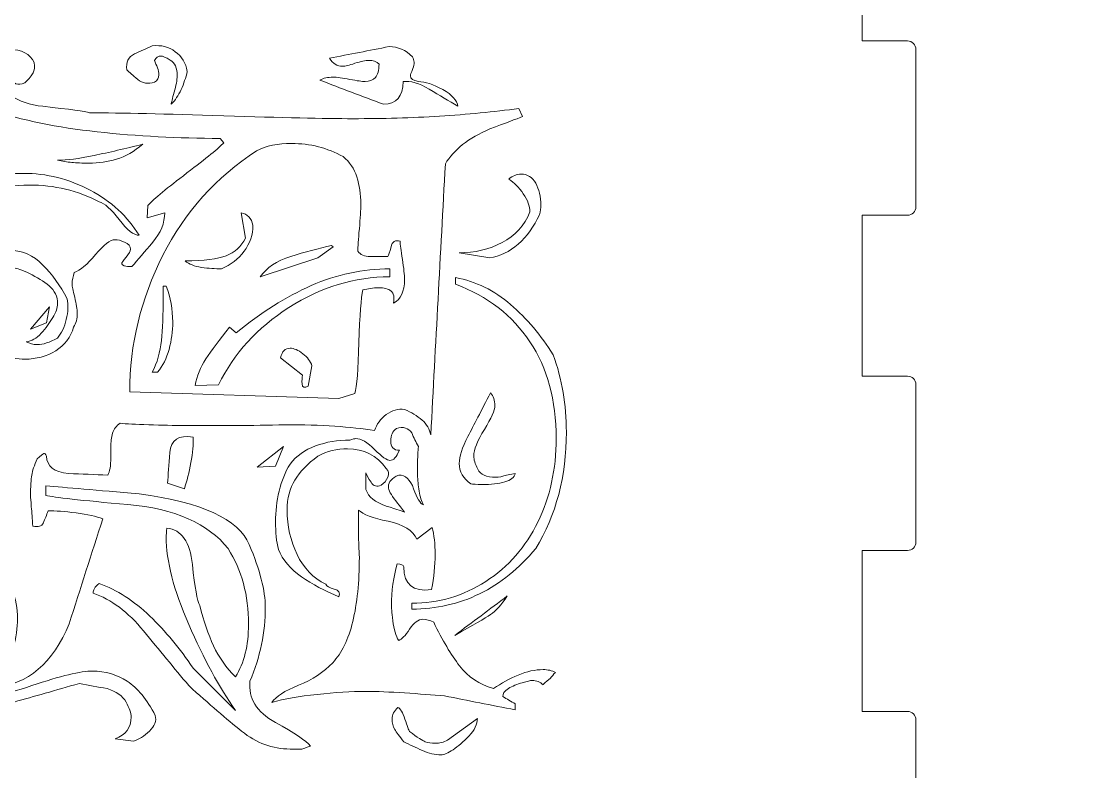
# Model space of a CAD drawing. Header units: inches. Extents: x 110 to 587, y -364 to 80.
# Drawn here: x 151.2 to 214.2, y -177.2 to -132.4 of the extents above; entities that cross this region are included whole.
import ezdxf

# ---------------------------------------------------------------- set-up
doc = ezdxf.new("R2010")
doc.units = ezdxf.units.IN
doc.header["$MEASUREMENT"] = 0
doc.layers.add('design5', color=7, linetype='Continuous')

# ---------------------------------------------------------------- blocks, each defined once
blk = doc.blocks.new('block 3')
at = {"layer": 'design5', "color": 1, "lineweight": 9}
blk.add_open_spline([(161.097, -353.807), (153.747, -361.156), (143.449, -355.524), (135.032, -363.117), (134.622, -363.487), (133.86, -363.806), (133.307, -363.806), (133.307, -363.806), (111.985, -363.806), (111.985, -363.806), (110.881, -363.806), (110, -362.911), (110, -361.807), (110, -324.535), (116.373, -313.791), (116.597, -296.604), (116.597, -294.947), (117.94, -293.604), (119.597, -293.604), (119.597, -293.604), (122.799, -293.604), (122.799, -293.604), (122.799, -293.604), (122.799, -284.004), (122.799, -284.004), (122.799, -284.004), (120.099, -284.004), (120.099, -284.004), (119.823, -284.004), (119.599, -283.78), (119.599, -283.504), (119.599, -283.504), (119.599, -274.104), (119.599, -274.104), (119.599, -273.828), (119.823, -273.604), (120.099, -273.604), (120.099, -273.604), (122.799, -273.604), (122.799, -273.604), (122.799, -273.604), (122.799, -264.004), (122.799, -264.004), (122.799, -264.004), (120.099, -264.004), (120.099, -264.004), (119.823, -264.004), (119.599, -263.78), (119.599, -263.504), (119.599, -263.504), (119.599, -254.104), (119.599, -254.104), (119.599, -253.828), (119.823, -253.604), (120.099, -253.604), (120.099, -253.604), (122.799, -253.603), (122.799, -253.603), (122.799, -253.603), (122.799, -244.004), (122.799, -244.004), (122.799, -244.004), (120.099, -244.004), (120.099, -244.004), (119.823, -244.004), (119.599, -243.78), (119.599, -243.504), (119.599, -243.504), (119.599, -234.103), (119.599, -234.103), (119.599, -233.828), (119.823, -233.604), (120.099, -233.604), (120.099, -233.604), (122.799, -233.603), (122.799, -233.603), (122.799, -233.603), (122.799, -224.004), (122.799, -224.004), (122.799, -224.004), (120.099, -224.004), (120.099, -224.004), (119.823, -224.004), (119.599, -223.78), (119.599, -223.503), (119.599, -223.503), (119.599, -214.103), (119.599, -214.103), (119.599, -213.828), (119.823, -213.604), (120.099, -213.604), (120.099, -213.604), (122.799, -213.603), (122.799, -213.603), (122.799, -213.603), (122.799, -204.004), (122.799, -204.004), (122.799, -204.004), (120.099, -204.004), (120.099, -204.004), (119.823, -204.004), (119.599, -203.78), (119.599, -203.503), (119.599, -203.503), (119.599, -194.103), (119.599, -194.103), (119.599, -193.827), (119.823, -193.603), (120.099, -193.603), (120.099, -193.603), (122.799, -193.603), (122.799, -193.603), (122.799, -193.603), (122.799, -184.003), (122.799, -184.003), (122.799, -184.003), (120.099, -184.003), (120.099, -184.003), (119.823, -184.003), (119.599, -183.779), (119.599, -183.503), (119.599, -183.503), (119.599, -174.103), (119.599, -174.103), (119.599, -173.827), (119.823, -173.603), (120.099, -173.603), (120.099, -173.603), (122.799, -173.603), (122.799, -173.603), (122.799, -173.603), (122.799, -164.003), (122.799, -164.003), (122.799, -164.003), (120.099, -164.003), (120.099, -164.003), (119.823, -164.003), (119.599, -163.779), (119.599, -163.503), (119.599, -163.503), (119.599, -154.103), (119.599, -154.103), (119.599, -153.827), (119.823, -153.603), (120.099, -153.603), (120.099, -153.603), (122.799, -153.602), (122.799, -153.602), (122.799, -153.602), (122.799, -144.002), (122.799, -144.002), (122.799, -144.002), (120.099, -144.003), (120.099, -144.003), (119.823, -144.003), (119.599, -143.779), (119.599, -143.503), (119.599, -143.503), (119.599, -134.103), (119.599, -134.103), (119.599, -133.826), (119.823, -133.602), (120.099, -133.602), (120.099, -133.602), (122.799, -133.602), (122.799, -133.602), (122.799, -133.602), (122.799, -124.002), (122.799, -124.002), (122.799, -124.002), (120.099, -124.003), (120.099, -124.003), (119.823, -124.003), (119.599, -123.779), (119.599, -123.503), (119.599, -123.503), (119.599, -114.102), (119.599, -114.102), (119.599, -113.827), (119.823, -113.603), (120.099, -113.603), (120.099, -113.603), (122.799, -113.603), (122.799, -113.603), (122.799, -113.603), (122.799, -104.002), (122.799, -104.002), (122.799, -104.002), (120.099, -104.003), (120.099, -104.003), (119.823, -104.003), (119.599, -103.779), (119.599, -103.502), (119.599, -103.502), (119.599, -94.102), (119.599, -94.102), (119.599, -93.827), (119.823, -93.603), (120.099, -93.603), (120.099, -93.603), (122.799, -93.603), (122.799, -93.603), (122.799, -93.603), (122.799, -84.002), (122.799, -84.002), (122.799, -84.002), (120.099, -84.003), (120.099, -84.003), (119.823, -84.003), (119.599, -83.779), (119.599, -83.502), (119.599, -83.502), (119.599, -74.102), (119.599, -74.102), (119.599, -73.826), (119.823, -73.602), (120.099, -73.602), (120.099, -73.602), (122.799, -73.602), (122.799, -73.602), (122.799, -73.602), (122.799, -64.002), (122.799, -64.002), (122.799, -64.002), (120.099, -64.002), (120.099, -64.002), (119.823, -64.002), (119.599, -63.778), (119.599, -63.502), (119.599, -63.502), (119.599, -54.102), (119.599, -54.102), (119.599, -53.826), (119.823, -53.602), (120.099, -53.602), (120.099, -53.602), (122.799, -53.602), (122.799, -53.602), (122.799, -53.602), (122.798, 14.406), (122.798, 14.406), (122.798, 27.994), (112.027, 32.143), (112.027, 50.562), (112.027, 52.845), (113.877, 54.696), (116.16, 54.696), (117.663, 54.696), (118.976, 53.895), (119.696, 52.696), (119.696, 52.696), (122.696, 52.696), (122.696, 52.696), (134.972, 54.05), (135.747, 61.6), (141.292, 68.866), (145.774, 75.579), (153.42, 80.001), (162.098, 80.001), (170.775, 80.001), (178.421, 75.579), (182.904, 68.866), (188.448, 61.6), (189.224, 54.05), (201.499, 52.696), (201.499, 52.696), (204.499, 52.696), (204.499, 52.696), (205.219, 53.895), (206.533, 54.696), (208.035, 54.696), (210.318, 54.696), (212.168, 52.845), (212.168, 50.562), (212.168, 32.143), (201.397, 27.994), (201.397, 14.406), (201.397, 14.406), (201.396, -53.602), (201.396, -53.602), (201.395, -53.602), (204.095, -53.602), (204.095, -53.602), (204.371, -53.602), (204.595, -53.826), (204.595, -54.102), (204.595, -54.102), (204.595, -63.502), (204.595, -63.502), (204.595, -63.778), (204.371, -64.002), (204.095, -64.002), (204.095, -64.002), (201.395, -64.002), (201.395, -64.002), (201.395, -64.002), (201.395, -73.602), (201.395, -73.602), (201.395, -73.602), (204.095, -73.602), (204.095, -73.602), (204.371, -73.602), (204.595, -73.826), (204.595, -74.102), (204.595, -74.102), (204.595, -83.502), (204.595, -83.502), (204.595, -83.779), (204.371, -84.003), (204.095, -84.003), (204.095, -84.003), (201.395, -84.002), (201.395, -84.002), (201.395, -84.002), (201.395, -93.602), (201.395, -93.602), (201.395, -93.602), (204.095, -93.603), (204.095, -93.603), (204.371, -93.603), (204.595, -93.827), (204.595, -94.102), (204.595, -94.102), (204.595, -103.502), (204.595, -103.502), (204.595, -103.779), (204.371, -104.003), (204.095, -104.003), (204.095, -104.003), (201.395, -104.003), (201.395, -104.003), (201.395, -104.003), (201.395, -113.603), (201.395, -113.603), (201.395, -113.603), (204.095, -113.603), (204.095, -113.603), (204.371, -113.603), (204.595, -113.827), (204.595, -114.102), (204.595, -114.102), (204.595, -123.503), (204.595, -123.503), (204.595, -123.779), (204.371, -124.003), (204.095, -124.003), (204.095, -124.003), (201.395, -124.002), (201.395, -124.002), (201.395, -124.002), (201.395, -133.602), (201.395, -133.602), (201.395, -133.602), (204.095, -133.602), (204.095, -133.602), (204.371, -133.602), (204.595, -133.826), (204.595, -134.103), (204.595, -134.103), (204.595, -143.503), (204.595, -143.503), (204.595, -143.779), (204.371, -144.003), (204.095, -144.003), (204.095, -144.003), (201.395, -144.002), (201.395, -144.002), (201.395, -144.002), (201.395, -153.602), (201.395, -153.602), (201.395, -153.602), (204.095, -153.603), (204.095, -153.603), (204.371, -153.603), (204.595, -153.827), (204.595, -154.103), (204.595, -154.103), (204.595, -163.503), (204.595, -163.503), (204.595, -163.779), (204.371, -164.003), (204.095, -164.003), (204.095, -164.003), (201.395, -164.003), (201.395, -164.003), (201.395, -164.003), (201.395, -173.603), (201.395, -173.603), (201.395, -173.603), (204.095, -173.603), (204.095, -173.603), (204.371, -173.603), (204.595, -173.827), (204.595, -174.103), (204.595, -174.103), (204.595, -183.503), (204.595, -183.503), (204.595, -183.779), (204.371, -184.003), (204.095, -184.003), (204.095, -184.003), (201.395, -184.003), (201.395, -184.003), (201.395, -184.003), (201.395, -193.603), (201.395, -193.603), (201.395, -193.603), (204.095, -193.603), (204.095, -193.603), (204.371, -193.603), (204.595, -193.827), (204.595, -194.103), (204.595, -194.103), (204.595, -203.503), (204.595, -203.503), (204.595, -203.78), (204.371, -204.004), (204.095, -204.004), (204.095, -204.004), (201.395, -204.003), (201.395, -204.003), (201.395, -204.003), (201.395, -213.603), (201.395, -213.603), (201.395, -213.603), (204.095, -213.604), (204.095, -213.604), (204.371, -213.604), (204.595, -213.828), (204.595, -214.103), (204.595, -214.103), (204.595, -223.503), (204.595, -223.503), (204.595, -223.78), (204.371, -224.004), (204.095, -224.004), (204.095, -224.004), (201.395, -224.004), (201.395, -224.004), (201.395, -224.004), (201.395, -233.603), (201.395, -233.603), (201.395, -233.603), (204.095, -233.604), (204.095, -233.604), (204.371, -233.604), (204.595, -233.828), (204.595, -234.103), (204.595, -234.103), (204.595, -243.504), (204.595, -243.504), (204.595, -243.78), (204.371, -244.004), (204.095, -244.004), (204.095, -244.004), (201.395, -244.004), (201.395, -244.004), (201.395, -244.004), (201.395, -253.604), (201.395, -253.604), (201.395, -253.604), (204.095, -253.604), (204.095, -253.604), (204.371, -253.604), (204.595, -253.828), (204.595, -254.104), (204.595, -254.104), (204.595, -263.504), (204.595, -263.504), (204.595, -263.78), (204.371, -264.004), (204.095, -264.004), (204.095, -264.004), (201.395, -264.003), (201.395, -264.003), (201.395, -264.003), (201.395, -273.604), (201.395, -273.604), (201.395, -273.604), (204.095, -273.604), (204.095, -273.604), (204.371, -273.604), (204.595, -273.828), (204.595, -274.104), (204.595, -274.104), (204.595, -283.504), (204.595, -283.504), (204.595, -283.78), (204.371, -284.004), (204.095, -284.004), (204.095, -284.004), (201.395, -284.004), (201.395, -284.004), (201.395, -284.004), (201.395, -293.604), (201.395, -293.604), (201.395, -293.604), (204.597, -293.604), (204.597, -293.604), (206.254, -293.604), (207.597, -294.947), (207.597, -296.604), (207.821, -313.791), (214.195, -324.535), (214.195, -361.807), (214.195, -362.911), (213.313, -363.806), (212.209, -363.806), (212.209, -363.806), (190.887, -363.806), (190.887, -363.806), (190.335, -363.806), (189.572, -363.487), (189.162, -363.117), (180.745, -355.524), (170.447, -361.156), (163.097, -353.807), (163.097, -353.807), (161.097, -353.807), (161.097, -353.807)], degree=3, knots=[0, 0, 0, 0, 1, 1, 1, 2, 2, 2, 3, 3, 3, 4, 4, 4, 5, 5, 5, 6, 6, 6, 7, 7, 7, 8, 8, 8, 9, 9, 9, 10, 10, 10, 11, 11, 11, 12, 12, 12, 13, 13, 13, 14, 14, 14, 15, 15, 15, 16, 16, 16, 17, 17, 17, 18, 18, 18, 19, 19, 19, 20, 20, 20, 21, 21, 21, 22, 22, 22, 23, 23, 23, 24, 24, 24, 25, 25, 25, 26, 26, 26, 27, 27, 27, 28, 28, 28, 29, 29, 29, 30, 30, 30, 31, 31, 31, 32, 32, 32, 33, 33, 33, 34, 34, 34, 35, 35, 35, 36, 36, 36, 37, 37, 37, 38, 38, 38, 39, 39, 39, 40, 40, 40, 41, 41, 41, 42, 42, 42, 43, 43, 43, 44, 44, 44, 45, 45, 45, 46, 46, 46, 47, 47, 47, 48, 48, 48, 49, 49, 49, 50, 50, 50, 51, 51, 51, 52, 52, 52, 53, 53, 53, 54, 54, 54, 55, 55, 55, 56, 56, 56, 57, 57, 57, 58, 58, 58, 59, 59, 59, 60, 60, 60, 61, 61, 61, 62, 62, 62, 63, 63, 63, 64, 64, 64, 65, 65, 65, 66, 66, 66, 67, 67, 67, 68, 68, 68, 69, 69, 69, 70, 70, 70, 71, 71, 71, 72, 72, 72, 73, 73, 73, 74, 74, 74, 75, 75, 75, 76, 76, 76, 77, 77, 77, 78, 78, 78, 79, 79, 79, 80, 80, 80, 81, 81, 81, 82, 82, 82, 83, 83, 83, 84, 84, 84, 85, 85, 85, 86, 86, 86, 87, 87, 87, 88, 88, 88, 89, 89, 89, 90, 90, 90, 91, 91, 91, 92, 92, 92, 93, 93, 93, 94, 94, 94, 95, 95, 95, 96, 96, 96, 97, 97, 97, 98, 98, 98, 99, 99, 99, 100, 100, 100, 101, 101, 101, 102, 102, 102, 103, 103, 103, 104, 104, 104, 105, 105, 105, 106, 106, 106, 107, 107, 107, 108, 108, 108, 109, 109, 109, 110, 110, 110, 111, 111, 111, 112, 112, 112, 113, 113, 113, 114, 114, 114, 115, 115, 115, 116, 116, 116, 117, 117, 117, 118, 118, 118, 119, 119, 119, 120, 120, 120, 121, 121, 121, 122, 122, 122, 123, 123, 123, 124, 124, 124, 125, 125, 125, 126, 126, 126, 127, 127, 127, 128, 128, 128, 129, 129, 129, 130, 130, 130, 131, 131, 131, 132, 132, 132, 133, 133, 133, 134, 134, 134, 135, 135, 135, 136, 136, 136, 137, 137, 137, 138, 138, 138, 139, 139, 139, 140, 140, 140, 141, 141, 141, 142, 142, 142, 143, 143, 143, 144, 144, 144, 145, 145, 145, 146, 146, 146, 147, 147, 147, 148, 148, 148, 149, 149, 149, 150, 150, 150, 151, 151, 151, 152, 152, 152, 153, 153, 153, 154, 154, 154, 155, 155, 155, 156, 156, 156, 157, 157, 157, 158, 158, 158, 159, 159, 159, 160, 160, 160, 161, 161, 161, 162, 162, 162, 163, 163, 163, 164, 164, 164, 165, 165, 165, 166, 166, 166, 167, 167, 167, 168, 168, 168, 169, 169, 169, 170, 170, 170, 171, 171, 171, 172, 172, 172, 173, 173, 173, 173], dxfattribs=at)
blk = doc.blocks.new('block 6')
at = {"layer": 'design5', "color": 7, "lineweight": 9}
for points in [[(151.785, -150.805), (152.916, -149.457), (152.742, -150.414), (151.785, -150.805)], [(166.394, -158.979), (165.307, -159.023), (166.872, -157.805), (166.394, -158.979)]]:
    blk.add_lwpolyline(points, dxfattribs=at)
for points, knots in [([(179.177, -138.849), (177.901, -139.4), (177.017, -140.095), (176.525, -140.936), (176.234, -146.327), (175.944, -151.719), (175.655, -157.11), (175.596, -156.762), (175.422, -156.465), (175.133, -156.218), (174.843, -155.973), (174.495, -155.762), (174.09, -155.588), (173.713, -155.53), (173.351, -155.632), (173.003, -155.892), (172.655, -156.154), (172.422, -156.473), (172.307, -156.849), (170.916, -156.617), (169.133, -156.501), (166.959, -156.501), (165.974, -156.53), (164.981, -156.545), (163.981, -156.545), (162.981, -156.545), (161.988, -156.545), (161.003, -156.545), (160.336, -156.545), (159.612, -156.53), (158.829, -156.501), (158.046, -156.473), (157.481, -156.444), (157.133, -156.414), (156.901, -156.559), (156.749, -156.755), (156.677, -157.001), (156.604, -157.248), (156.568, -157.53), (156.568, -157.849), (156.568, -157.849), (156.568, -158.458), (156.568, -158.458), (156.568, -158.951), (156.51, -159.299), (156.394, -159.501), (155.611, -159.473), (154.829, -159.444), (154.046, -159.414), (153.177, -159.327), (152.742, -158.979), (152.742, -158.371), (152.683, -158.255), (152.626, -158.204), (152.568, -158.219), (152.509, -158.234), (152.379, -158.342), (152.177, -158.544), (152.003, -158.921), (151.894, -159.24), (151.85, -159.501), (151.807, -159.762), (151.785, -160.182), (151.785, -160.762), (151.785, -160.849), (151.799, -161.059), (151.829, -161.392), (151.857, -161.726), (151.887, -162.11), (151.916, -162.545), (152.234, -162.632), (152.444, -162.566), (152.546, -162.349), (152.647, -162.131), (152.742, -161.892), (152.829, -161.631), (153.264, -161.631), (153.821, -161.675), (154.503, -161.762), (155.184, -161.849), (155.713, -161.965), (156.09, -162.11), (155.423, -164.196), (154.756, -166.283), (154.09, -168.371), (153.133, -170.719), (151.626, -171.994), (149.568, -172.197), (150.176, -171.269), (150.568, -170.487), (150.742, -169.849), (150.916, -169.212), (151.003, -168.617), (151.003, -168.066), (151.003, -167.458), (150.901, -166.893), (150.698, -166.37), (150.118, -165.356), (149.546, -164.298), (148.981, -163.197), (148.416, -162.096), (148.133, -161.038), (148.133, -160.023), (148.133, -159.791), (148.162, -159.444), (148.22, -158.979), (148.568, -157.501), (148.908, -156.284), (149.242, -155.327), (149.575, -154.371), (150.046, -153.429), (150.655, -152.501), (151.003, -152.56), (151.264, -152.588), (151.437, -152.588), (152.133, -152.588), (152.749, -152.422), (153.285, -152.088), (153.821, -151.755), (154.177, -151.284), (154.351, -150.675), (154.495, -150.444), (154.568, -150.168), (154.568, -149.849), (154.568, -149.617), (154.517, -149.298), (154.416, -148.892), (154.314, -148.487), (154.264, -148.226), (154.264, -148.11), (154.264, -147.878), (154.307, -147.646), (154.394, -147.414), (154.742, -147.299), (155.162, -146.943), (155.655, -146.349), (156.148, -145.755), (156.539, -145.458), (156.829, -145.458), (156.974, -145.458), (157.162, -145.509), (157.394, -145.61), (157.626, -145.712), (157.742, -145.849), (157.742, -146.023), (157.742, -146.139), (157.655, -146.298), (157.481, -146.501), (157.307, -146.704), (157.22, -146.834), (157.22, -146.892), (157.22, -147.009), (157.423, -147.066), (157.829, -147.066), (158.177, -146.661), (158.59, -146.175), (159.068, -145.61), (159.546, -145.044), (159.785, -144.457), (159.785, -143.849), (159.785, -143.849), (158.742, -144.153), (158.742, -144.153), (158.742, -144.153), (158.785, -143.414), (158.785, -143.414), (159.162, -143.008), (159.937, -142.364), (161.112, -141.479), (162.285, -140.596), (163.017, -139.994), (163.307, -139.675), (163.307, -139.675), (163.09, -139.414), (163.09, -139.414), (160.597, -139.414), (158.155, -139.283), (155.764, -139.023), (153.372, -138.762), (151.264, -138.327), (149.437, -137.718), (149.147, -137.429), (148.952, -137.132), (148.85, -136.827), (148.748, -136.523), (148.699, -136.168), (148.699, -135.762), (148.699, -135.414), (148.713, -135.168), (148.742, -135.023), (149.061, -134.414), (149.655, -134.11), (150.524, -134.11), (151.249, -134.11), (151.742, -134.371), (152.003, -134.892), (152.032, -135.153), (152.01, -135.356), (151.938, -135.501), (151.865, -135.646), (151.699, -135.849), (151.437, -136.109), (151.003, -136.283), (150.734, -136.168), (150.633, -135.762), (150.531, -135.356), (150.422, -135.153), (150.307, -135.153), (150.191, -135.153), (150.017, -135.269), (149.785, -135.501), (150.017, -136.661), (150.93, -137.327), (152.524, -137.501), (154.119, -137.675), (155.046, -137.805), (155.307, -137.892), (157.162, -137.892), (159.829, -137.951), (163.307, -138.066), (166.785, -138.182), (169.35, -138.24), (171.003, -138.24), (172.8, -138.24), (174.524, -138.19), (176.177, -138.088), (177.829, -137.987), (179.408, -137.834), (180.916, -137.631), (180.916, -137.631), (181.133, -138.11), (181.133, -138.11), (180.756, -138.255), (180.104, -138.501), (179.177, -138.849)], [0, 0, 0, 0, 1, 1, 1, 2, 2, 2, 3, 3, 3, 4, 4, 4, 5, 5, 5, 6, 6, 6, 7, 7, 7, 8, 8, 8, 9, 9, 9, 10, 10, 10, 11, 11, 11, 12, 12, 12, 13, 13, 13, 14, 14, 14, 15, 15, 15, 16, 16, 16, 17, 17, 17, 18, 18, 18, 19, 19, 19, 20, 20, 20, 21, 21, 21, 22, 22, 22, 23, 23, 23, 24, 24, 24, 25, 25, 25, 26, 26, 26, 27, 27, 27, 28, 28, 28, 29, 29, 29, 30, 30, 30, 31, 31, 31, 32, 32, 32, 33, 33, 33, 34, 34, 34, 35, 35, 35, 36, 36, 36, 37, 37, 37, 38, 38, 38, 39, 39, 39, 40, 40, 40, 41, 41, 41, 42, 42, 42, 43, 43, 43, 44, 44, 44, 45, 45, 45, 46, 46, 46, 47, 47, 47, 48, 48, 48, 49, 49, 49, 50, 50, 50, 51, 51, 51, 52, 52, 52, 53, 53, 53, 54, 54, 54, 55, 55, 55, 56, 56, 56, 57, 57, 57, 58, 58, 58, 59, 59, 59, 60, 60, 60, 61, 61, 61, 62, 62, 62, 63, 63, 63, 64, 64, 64, 65, 65, 65, 66, 66, 66, 67, 67, 67, 68, 68, 68, 69, 69, 69, 70, 70, 70, 71, 71, 71, 72, 72, 72, 73, 73, 73, 74, 74, 74, 75, 75, 75, 76, 76, 76, 77, 77, 77, 78, 78, 78, 78]), ([(160.764, -136.501), (160.604, -136.849), (160.408, -137.139), (160.177, -137.371), (160.177, -137.284), (160.234, -137.044), (160.351, -136.653), (160.466, -136.262), (160.525, -135.936), (160.525, -135.675), (160.525, -135.212), (160.387, -134.9), (160.111, -134.74), (159.835, -134.581), (159.655, -134.501), (159.568, -134.501), (159.394, -134.501), (159.264, -134.588), (159.177, -134.762), (159.235, -134.907), (159.293, -135.052), (159.35, -135.197), (159.408, -135.342), (159.438, -135.487), (159.438, -135.632), (159.438, -135.805), (159.35, -135.951), (159.177, -136.066), (158.8, -136.182), (158.466, -136.125), (158.177, -135.892), (157.887, -135.661), (157.669, -135.472), (157.525, -135.327), (157.466, -134.864), (157.618, -134.544), (157.981, -134.371), (158.343, -134.197), (158.698, -134.038), (159.046, -133.893), (159.568, -133.835), (160.025, -133.951), (160.416, -134.24), (160.807, -134.53), (161.046, -134.922), (161.133, -135.414), (161.046, -135.791), (160.922, -136.153), (160.764, -136.501)], [0, 0, 0, 0, 1, 1, 1, 2, 2, 2, 3, 3, 3, 4, 4, 4, 5, 5, 5, 6, 6, 6, 7, 7, 7, 8, 8, 8, 9, 9, 9, 10, 10, 10, 11, 11, 11, 12, 12, 12, 13, 13, 13, 14, 14, 14, 15, 15, 15, 16, 16, 16, 16]), ([(175.568, -136.479), (174.959, -136.117), (174.438, -135.965), (174.003, -136.023), (174.003, -136.921), (173.611, -137.371), (172.829, -137.371), (171.553, -136.907), (170.292, -136.429), (169.046, -135.936), (169.249, -135.82), (169.51, -135.762), (169.829, -135.762), (170.061, -135.762), (170.394, -135.805), (170.829, -135.892), (171.264, -135.979), (171.568, -136.023), (171.742, -136.023), (172.003, -136.023), (172.205, -135.943), (172.35, -135.784), (172.495, -135.624), (172.568, -135.356), (172.568, -134.979), (172.422, -134.834), (172.22, -134.762), (171.959, -134.762), (171.756, -134.762), (171.481, -134.82), (171.133, -134.936), (170.785, -135.052), (170.539, -135.11), (170.394, -135.11), (170.075, -135.11), (169.814, -134.951), (169.611, -134.631), (170.8, -134.4), (171.988, -134.168), (173.177, -133.936), (173.699, -133.936), (174.162, -134.139), (174.568, -134.544), (174.684, -134.748), (174.691, -134.979), (174.59, -135.24), (174.488, -135.501), (174.438, -135.646), (174.438, -135.675), (174.438, -135.849), (174.596, -135.965), (174.916, -136.023), (175.321, -136.023), (175.807, -136.182), (176.372, -136.501), (176.938, -136.82), (177.234, -137.153), (177.264, -137.501), (176.742, -137.183), (176.177, -136.842), (175.568, -136.479)], [0, 0, 0, 0, 1, 1, 1, 2, 2, 2, 3, 3, 3, 4, 4, 4, 5, 5, 5, 6, 6, 6, 7, 7, 7, 8, 8, 8, 9, 9, 9, 10, 10, 10, 11, 11, 11, 12, 12, 12, 13, 13, 13, 14, 14, 14, 15, 15, 15, 16, 16, 16, 17, 17, 17, 18, 18, 18, 19, 19, 19, 20, 20, 20, 20]), ([(156.916, -140.653), (156.394, -140.813), (155.843, -140.892), (155.263, -140.892), (154.857, -140.892), (154.517, -140.878), (154.242, -140.849), (153.966, -140.82), (153.684, -140.777), (153.394, -140.718), (153.944, -140.718), (154.669, -140.625), (155.568, -140.436), (156.466, -140.247), (157.437, -140.023), (158.481, -139.762), (157.959, -140.197), (157.437, -140.494), (156.916, -140.653)], [0, 0, 0, 0, 1, 1, 1, 2, 2, 2, 3, 3, 3, 4, 4, 4, 5, 5, 5, 6, 6, 6, 6]), ([(173.285, -145.892), (173.213, -146.211), (173.147, -146.4), (173.09, -146.457), (172.742, -146.457), (172.394, -146.457), (172.046, -146.457), (171.698, -146.457), (171.452, -146.356), (171.307, -146.153), (171.307, -145.892), (171.336, -145.443), (171.394, -144.805), (171.452, -144.168), (171.481, -143.675), (171.481, -143.327), (171.481, -142.748), (171.401, -142.212), (171.242, -141.718), (171.082, -141.226), (170.814, -140.82), (170.437, -140.501), (169.481, -139.979), (168.452, -139.718), (167.351, -139.718), (166.539, -139.718), (165.843, -139.864), (165.264, -140.153), (162.857, -141.718), (160.995, -143.799), (159.677, -146.392), (158.357, -148.987), (157.698, -151.705), (157.698, -154.545), (157.698, -154.545), (170.177, -154.936), (170.177, -154.936), (170.177, -154.936), (171.133, -154.631), (171.133, -154.631), (171.249, -154.226), (171.329, -153.212), (171.372, -151.588), (171.416, -149.965), (171.495, -148.921), (171.612, -148.457), (171.756, -148.429), (171.908, -148.4), (172.068, -148.371), (172.227, -148.342), (172.379, -148.327), (172.524, -148.327), (172.872, -148.327), (173.126, -148.392), (173.285, -148.523), (173.444, -148.653), (173.495, -148.892), (173.437, -149.24), (173.872, -149.008), (174.09, -148.545), (174.09, -147.849), (174.09, -147.559), (174.046, -147.153), (173.959, -146.631), (173.872, -146.11), (173.829, -145.748), (173.829, -145.545), (173.539, -145.458), (173.357, -145.573), (173.285, -145.892)], [0, 0, 0, 0, 1, 1, 1, 2, 2, 2, 3, 3, 3, 4, 4, 4, 5, 5, 5, 6, 6, 6, 7, 7, 7, 8, 8, 8, 9, 9, 9, 10, 10, 10, 11, 11, 11, 12, 12, 12, 13, 13, 13, 14, 14, 14, 15, 15, 15, 16, 16, 16, 17, 17, 17, 18, 18, 18, 19, 19, 19, 20, 20, 20, 21, 21, 21, 22, 22, 22, 23, 23, 23, 23]), ([(157.068, -144.262), (156.59, -143.639), (156.191, -143.284), (155.872, -143.197), (154.597, -142.53), (153.205, -142.197), (151.699, -142.197), (150.857, -142.197), (150.025, -142.313), (149.198, -142.545), (148.372, -142.777), (147.503, -143.226), (146.59, -143.892), (145.676, -144.559), (144.959, -145.538), (144.438, -146.827), (143.916, -148.117), (143.655, -149.588), (143.655, -151.24), (143.655, -152.544), (143.995, -153.798), (144.677, -155.001), (145.358, -156.204), (146.249, -157.11), (147.35, -157.719), (147.35, -157.719), (147.35, -158.631), (147.35, -158.631), (145.873, -157.936), (144.764, -156.856), (144.025, -155.393), (143.285, -153.929), (142.916, -152.342), (142.916, -150.632), (142.916, -148.921), (143.343, -147.335), (144.199, -145.87), (145.053, -144.407), (146.147, -143.313), (147.481, -142.588), (148.814, -141.864), (150.104, -141.501), (151.351, -141.501), (152.742, -141.501), (154.068, -141.835), (155.329, -142.501), (156.59, -143.168), (157.568, -144.066), (158.264, -145.197), (157.944, -145.197), (157.546, -144.885), (157.068, -144.262)], [0, 0, 0, 0, 1, 1, 1, 2, 2, 2, 3, 3, 3, 4, 4, 4, 5, 5, 5, 6, 6, 6, 7, 7, 7, 8, 8, 8, 9, 9, 9, 10, 10, 10, 11, 11, 11, 12, 12, 12, 13, 13, 13, 14, 14, 14, 15, 15, 15, 16, 16, 16, 17, 17, 17, 17]), ([(180.872, -145.718), (180.351, -146.183), (179.785, -146.457), (179.177, -146.544), (179.177, -146.544), (177.351, -146.24), (177.351, -146.24), (178.278, -146.24), (179.133, -146.038), (179.916, -145.631), (180.698, -145.226), (181.248, -144.617), (181.568, -143.805), (181.568, -143.457), (181.438, -143.095), (181.176, -142.718), (180.916, -142.342), (180.626, -142.052), (180.307, -141.849), (180.539, -141.646), (180.785, -141.544), (181.046, -141.544), (181.422, -141.544), (181.713, -141.726), (181.916, -142.088), (182.118, -142.451), (182.22, -142.892), (182.22, -143.414), (182.22, -143.559), (182.191, -143.748), (182.133, -143.979), (181.814, -144.675), (181.394, -145.255), (180.872, -145.718)], [0, 0, 0, 0, 1, 1, 1, 2, 2, 2, 3, 3, 3, 4, 4, 4, 5, 5, 5, 6, 6, 6, 7, 7, 7, 8, 8, 8, 9, 9, 9, 10, 10, 10, 11, 11, 11, 11]), ([(164.525, -146.153), (164.177, -146.617), (163.727, -146.965), (163.177, -147.197), (162.8, -147.197), (162.401, -147.168), (161.981, -147.11), (161.56, -147.052), (161.235, -146.922), (161.003, -146.719), (162.133, -146.719), (162.952, -146.617), (163.459, -146.414), (163.966, -146.211), (164.351, -145.864), (164.611, -145.371), (164.611, -145.371), (164.351, -143.849), (164.351, -143.849), (164.727, -143.936), (164.959, -144.182), (165.046, -144.588), (165.046, -145.168), (164.872, -145.69), (164.525, -146.153)], [0, 0, 0, 0, 1, 1, 1, 2, 2, 2, 3, 3, 3, 4, 4, 4, 5, 5, 5, 6, 6, 6, 7, 7, 7, 8, 8, 8, 8]), ([(168.916, -146.544), (168.916, -146.544), (165.481, -147.675), (165.481, -147.675), (165.858, -147.124), (166.466, -146.719), (167.307, -146.457), (168.147, -146.197), (168.959, -145.979), (169.742, -145.805), (169.742, -145.805), (169.829, -145.892), (169.829, -145.892), (169.829, -145.892), (168.916, -146.544), (168.916, -146.544)], [0, 0, 0, 0, 1, 1, 1, 2, 2, 2, 3, 3, 3, 4, 4, 4, 5, 5, 5, 5]), ([(153.916, -150.218), (153.8, -150.668), (153.626, -151.038), (153.394, -151.327), (152.93, -151.588), (152.524, -151.719), (152.177, -151.719), (151.944, -151.719), (151.727, -151.661), (151.525, -151.545), (151.843, -151.516), (152.14, -151.349), (152.416, -151.044), (152.691, -150.74), (152.923, -150.429), (153.111, -150.11), (153.299, -149.791), (153.394, -149.516), (153.394, -149.284), (153.394, -148.849), (153.227, -148.494), (152.894, -148.219), (152.561, -147.943), (152.169, -147.697), (151.72, -147.479), (151.27, -147.262), (150.959, -147.153), (150.785, -147.153), (150.438, -147.153), (150.09, -147.262), (149.742, -147.479), (149.394, -147.697), (148.988, -147.951), (148.525, -148.24), (148.003, -149.139), (147.742, -150.066), (147.742, -151.023), (147.742, -151.719), (147.887, -152.356), (148.177, -152.936), (148.292, -153.081), (148.423, -153.218), (148.568, -153.349), (148.713, -153.479), (148.756, -153.647), (148.699, -153.849), (148.321, -153.791), (148.003, -153.501), (147.742, -152.979), (147.481, -152.458), (147.292, -152.139), (147.176, -152.023), (147.148, -151.762), (147.133, -151.494), (147.133, -151.219), (147.133, -150.943), (147.133, -150.661), (147.133, -150.371), (147.133, -149.878), (147.176, -149.407), (147.264, -148.958), (147.35, -148.509), (147.539, -148.125), (147.829, -147.806), (148.118, -147.487), (148.546, -147.146), (149.111, -146.783), (149.677, -146.422), (150.191, -146.197), (150.655, -146.11), (151.321, -146.11), (151.938, -146.392), (152.503, -146.957), (153.068, -147.523), (153.553, -148.197), (153.959, -148.979), (154.046, -149.356), (154.031, -149.769), (153.916, -150.218)], [0, 0, 0, 0, 1, 1, 1, 2, 2, 2, 3, 3, 3, 4, 4, 4, 5, 5, 5, 6, 6, 6, 7, 7, 7, 8, 8, 8, 9, 9, 9, 10, 10, 10, 11, 11, 11, 12, 12, 12, 13, 13, 13, 14, 14, 14, 15, 15, 15, 16, 16, 16, 17, 17, 17, 18, 18, 18, 19, 19, 19, 20, 20, 20, 21, 21, 21, 22, 22, 22, 23, 23, 23, 24, 24, 24, 25, 25, 25, 26, 26, 26, 26]), ([(167.198, -149.501), (165.3, -150.719), (163.901, -152.255), (163.003, -154.11), (163.003, -154.11), (161.611, -154.153), (161.611, -154.153), (161.698, -153.603), (161.908, -153.074), (162.242, -152.566), (162.575, -152.059), (163.046, -151.429), (163.655, -150.675), (163.655, -150.675), (164.046, -151.023), (164.046, -151.023), (165.524, -149.805), (167.017, -148.864), (168.525, -148.197), (170.031, -147.53), (171.596, -147.197), (173.22, -147.197), (173.22, -147.197), (173.22, -147.675), (173.22, -147.675), (171.104, -147.675), (169.097, -148.283), (167.198, -149.501)], [0, 0, 0, 0, 1, 1, 1, 2, 2, 2, 3, 3, 3, 4, 4, 4, 5, 5, 5, 6, 6, 6, 7, 7, 7, 8, 8, 8, 9, 9, 9, 9]), ([(183.742, -156.936), (183.742, -159.574), (183.133, -161.892), (181.916, -163.893), (180.931, -165.081), (179.814, -165.98), (178.568, -166.588), (177.321, -167.196), (175.973, -167.501), (174.524, -167.501), (174.524, -167.501), (174.524, -167.153), (174.524, -167.153), (176.118, -167.153), (177.59, -166.718), (178.938, -165.849), (180.285, -164.979), (181.321, -163.799), (182.047, -162.305), (182.771, -160.813), (183.133, -159.154), (183.133, -157.327), (183.133, -155.038), (182.611, -153.11), (181.568, -151.545), (180.524, -149.979), (179.046, -148.835), (177.133, -148.11), (177.133, -148.11), (177.133, -147.718), (177.133, -147.718), (178.35, -147.951), (179.444, -148.487), (180.416, -149.327), (181.387, -150.168), (182.234, -151.168), (182.959, -152.327), (183.481, -153.777), (183.742, -155.313), (183.742, -156.936)], [0, 0, 0, 0, 1, 1, 1, 2, 2, 2, 3, 3, 3, 4, 4, 4, 5, 5, 5, 6, 6, 6, 7, 7, 7, 8, 8, 8, 9, 9, 9, 10, 10, 10, 11, 11, 11, 12, 12, 12, 13, 13, 13, 13]), ([(160.264, -150.371), (160.264, -150.922), (160.191, -151.465), (160.046, -152.001), (159.901, -152.538), (159.669, -152.994), (159.35, -153.371), (159.35, -153.371), (159.046, -153.371), (159.046, -153.371), (159.336, -152.791), (159.517, -152.161), (159.59, -151.479), (159.662, -150.798), (159.698, -149.922), (159.698, -148.849), (159.698, -148.849), (159.698, -148.24), (159.698, -148.24), (159.698, -148.24), (159.872, -148.24), (159.872, -148.24), (160.133, -148.907), (160.264, -149.617), (160.264, -150.371)], [0, 0, 0, 0, 1, 1, 1, 2, 2, 2, 3, 3, 3, 4, 4, 4, 5, 5, 5, 6, 6, 6, 7, 7, 7, 8, 8, 8, 8]), ([(168.35, -154.197), (168.118, -154.313), (167.996, -154.27), (167.981, -154.066), (167.966, -153.864), (167.973, -153.69), (168.003, -153.545), (168.003, -153.545), (166.698, -152.501), (166.698, -152.501), (166.785, -152.125), (166.973, -151.936), (167.263, -151.936), (167.495, -151.936), (167.749, -152.045), (168.024, -152.262), (168.3, -152.48), (168.481, -152.719), (168.568, -152.979), (168.568, -152.979), (168.35, -154.197), (168.35, -154.197)], [0, 0, 0, 0, 1, 1, 1, 2, 2, 2, 3, 3, 3, 4, 4, 4, 5, 5, 5, 6, 6, 6, 7, 7, 7, 7]), ([(180.068, -159.914), (179.705, -160.016), (179.249, -160.066), (178.698, -160.066), (178.379, -160.066), (178.162, -160.052), (178.046, -160.023), (177.582, -159.704), (177.351, -159.299), (177.351, -158.806), (177.351, -158.4), (177.524, -157.864), (177.873, -157.197), (178.22, -156.53), (178.669, -155.661), (179.22, -154.588), (179.394, -154.791), (179.481, -155.052), (179.481, -155.371), (179.481, -155.632), (179.27, -156.103), (178.851, -156.784), (178.43, -157.465), (178.22, -157.995), (178.22, -158.371), (178.22, -158.574), (178.299, -158.835), (178.459, -159.154), (178.618, -159.473), (178.974, -159.632), (179.525, -159.632), (179.727, -159.632), (179.944, -159.588), (180.177, -159.501), (180.177, -159.501), (180.698, -159.414), (180.698, -159.414), (180.64, -159.646), (180.43, -159.813), (180.068, -159.914)], [0, 0, 0, 0, 1, 1, 1, 2, 2, 2, 3, 3, 3, 4, 4, 4, 5, 5, 5, 6, 6, 6, 7, 7, 7, 8, 8, 8, 9, 9, 9, 10, 10, 10, 11, 11, 11, 12, 12, 12, 13, 13, 13, 13]), ([(174.633, -160.327), (174.444, -159.777), (174.147, -159.501), (173.742, -159.501), (173.335, -159.675), (173.133, -159.907), (173.133, -160.197), (173.133, -160.4), (173.278, -160.682), (173.568, -161.045), (173.857, -161.407), (174.031, -161.631), (174.09, -161.719), (174.031, -161.69), (173.669, -161.566), (173.003, -161.349), (172.336, -161.132), (171.93, -160.805), (171.785, -160.37), (171.785, -160.37), (171.785, -159.371), (171.785, -159.371), (171.843, -159.516), (171.944, -159.704), (172.09, -159.936), (172.234, -160.168), (172.438, -160.226), (172.699, -160.11), (172.872, -159.994), (173.003, -159.834), (173.09, -159.632), (173.177, -159.429), (173.147, -159.256), (173.003, -159.11), (172.422, -158.327), (171.655, -157.936), (170.698, -157.936), (170.061, -157.936), (169.466, -158.081), (168.916, -158.371), (168.307, -158.835), (167.851, -159.313), (167.546, -159.805), (167.242, -160.299), (167.09, -160.892), (167.09, -161.588), (167.09, -162.545), (167.286, -163.429), (167.677, -164.241), (168.068, -165.052), (168.64, -165.646), (169.394, -166.022), (169.452, -166.139), (169.618, -166.233), (169.894, -166.306), (170.169, -166.378), (170.263, -166.53), (170.177, -166.762), (169.336, -166.414), (168.59, -166.016), (167.938, -165.566), (167.286, -165.117), (166.829, -164.574), (166.568, -163.936), (166.452, -163.472), (166.394, -162.922), (166.394, -162.284), (166.394, -161.675), (166.466, -161.066), (166.611, -160.458), (166.756, -159.849), (166.973, -159.313), (167.263, -158.849), (167.64, -158.356), (168.147, -157.995), (168.786, -157.762), (169.423, -157.53), (170.104, -157.414), (170.829, -157.414), (171.003, -157.357), (171.118, -157.327), (171.177, -157.327), (171.495, -157.327), (171.872, -157.545), (172.307, -157.979), (172.742, -158.414), (173.046, -158.631), (173.22, -158.631), (173.423, -158.631), (173.611, -158.429), (173.785, -158.023), (173.437, -158.023), (173.263, -157.835), (173.263, -157.458), (173.263, -157.139), (173.379, -156.893), (173.611, -156.719), (174.017, -156.603), (174.321, -156.69), (174.524, -156.98), (174.64, -157.27), (174.77, -157.545), (174.916, -157.805), (174.886, -158.095), (174.872, -158.378), (174.872, -158.653), (174.872, -158.929), (174.872, -159.211), (174.872, -159.501), (174.872, -159.791), (174.901, -160.11), (174.959, -160.458), (175.017, -160.805), (175.104, -161.081), (175.22, -161.284), (175.017, -161.196), (174.821, -160.878), (174.633, -160.327)], [0, 0, 0, 0, 1, 1, 1, 2, 2, 2, 3, 3, 3, 4, 4, 4, 5, 5, 5, 6, 6, 6, 7, 7, 7, 8, 8, 8, 9, 9, 9, 10, 10, 10, 11, 11, 11, 12, 12, 12, 13, 13, 13, 14, 14, 14, 15, 15, 15, 16, 16, 16, 17, 17, 17, 18, 18, 18, 19, 19, 19, 20, 20, 20, 21, 21, 21, 22, 22, 22, 23, 23, 23, 24, 24, 24, 25, 25, 25, 26, 26, 26, 27, 27, 27, 28, 28, 28, 29, 29, 29, 30, 30, 30, 31, 31, 31, 32, 32, 32, 33, 33, 33, 34, 34, 34, 35, 35, 35, 36, 36, 36, 37, 37, 37, 38, 38, 38, 39, 39, 39, 39]), ([(161.351, -158.761), (161.235, -159.342), (161.104, -159.864), (160.959, -160.327), (160.959, -160.327), (159.959, -159.98), (159.959, -159.98), (159.988, -159.516), (160.031, -158.908), (160.09, -158.153), (160.147, -157.4), (160.611, -157.095), (161.481, -157.24), (161.509, -157.675), (161.466, -158.183), (161.351, -158.761)], [0, 0, 0, 0, 1, 1, 1, 2, 2, 2, 3, 3, 3, 4, 4, 4, 5, 5, 5, 5]), ([(167.959, -175.849), (167.727, -175.849), (167.495, -175.849), (167.263, -175.849), (166.22, -175.849), (165.256, -175.494), (164.372, -174.783), (163.488, -174.074), (162.438, -173.168), (161.22, -172.066), (160.351, -171.023), (159.452, -169.936), (158.525, -168.805), (157.597, -167.675), (156.596, -166.922), (155.524, -166.545), (155.495, -166.37), (155.611, -166.182), (155.872, -165.98), (156.944, -166.357), (157.952, -167.001), (158.894, -167.914), (159.835, -168.827), (160.698, -169.864), (161.481, -171.023), (161.481, -171.023), (164.003, -173.544), (164.003, -173.544), (163.046, -172.182), (162.118, -170.473), (161.22, -168.414), (160.321, -166.357), (159.872, -164.617), (159.872, -163.197), (159.872, -163.081), (159.886, -162.907), (159.916, -162.675), (160.785, -162.762), (161.292, -163.487), (161.437, -164.849), (161.582, -166.212), (161.727, -167.023), (161.872, -167.284), (162.104, -168.211), (162.379, -169.016), (162.698, -169.697), (163.017, -170.378), (163.452, -170.994), (164.003, -171.545), (164.525, -170.704), (164.785, -169.661), (164.785, -168.414), (164.785, -166.675), (164.38, -165.168), (163.568, -163.893), (162.379, -162.386), (160.387, -161.509), (157.59, -161.262), (154.792, -161.016), (153.162, -160.835), (152.698, -160.718), (152.698, -160.718), (152.698, -160.153), (152.698, -160.153), (153.857, -160.24), (155.713, -160.4), (158.264, -160.631), (162.003, -161.125), (164.191, -162.131), (164.829, -163.654), (165.466, -165.175), (165.785, -166.414), (165.785, -167.371), (165.785, -168.878), (165.481, -170.356), (164.872, -171.805), (164.756, -172.82), (165.264, -173.639), (166.394, -174.262), (167.525, -174.886), (168.22, -175.357), (168.481, -175.675), (168.394, -175.704), (168.22, -175.762), (167.959, -175.849)], [0, 0, 0, 0, 1, 1, 1, 2, 2, 2, 3, 3, 3, 4, 4, 4, 5, 5, 5, 6, 6, 6, 7, 7, 7, 8, 8, 8, 9, 9, 9, 10, 10, 10, 11, 11, 11, 12, 12, 12, 13, 13, 13, 14, 14, 14, 15, 15, 15, 16, 16, 16, 17, 17, 17, 18, 18, 18, 19, 19, 19, 20, 20, 20, 21, 21, 21, 22, 22, 22, 23, 23, 23, 24, 24, 24, 25, 25, 25, 26, 26, 26, 27, 27, 27, 28, 28, 28, 28]), ([(181.698, -171.762), (181.612, -171.762), (181.416, -171.805), (181.111, -171.892), (180.807, -171.98), (180.531, -172.095), (180.285, -172.24), (180.039, -172.385), (179.93, -172.545), (179.96, -172.718), (180.191, -172.864), (180.438, -173.008), (180.698, -173.153), (180.698, -173.153), (180.698, -173.501), (180.698, -173.501), (179.278, -173.24), (177.873, -172.965), (176.481, -172.675), (175.756, -172.617), (174.959, -172.56), (174.09, -172.501), (173.22, -172.443), (172.452, -172.414), (171.785, -172.414), (170.916, -172.414), (169.944, -172.472), (168.872, -172.588), (167.8, -172.704), (166.901, -172.864), (166.177, -173.066), (166.408, -172.718), (166.938, -172.378), (167.764, -172.044), (168.59, -171.712), (169.27, -171.262), (169.807, -170.697), (170.343, -170.132), (170.742, -169.313), (171.003, -168.24), (171.264, -167.168), (171.394, -165.892), (171.394, -164.414), (171.365, -163.95), (171.351, -163.479), (171.351, -163.001), (171.351, -162.523), (171.351, -162.052), (171.351, -161.588), (171.612, -161.849), (172.199, -162.074), (173.112, -162.262), (174.024, -162.45), (174.596, -162.805), (174.829, -163.327), (174.829, -163.327), (175.742, -162.632), (175.742, -162.632), (175.857, -163.066), (175.916, -163.603), (175.916, -164.241), (175.916, -164.908), (175.843, -165.603), (175.698, -166.327), (174.596, -166.501), (174.046, -166.052), (174.046, -164.979), (174.017, -164.864), (173.887, -164.806), (173.655, -164.806), (173.423, -165.588), (173.307, -166.414), (173.307, -167.284), (173.307, -167.371), (173.335, -167.675), (173.394, -168.197), (173.452, -168.718), (173.568, -169.11), (173.742, -169.371), (173.916, -169.313), (174.133, -169.088), (174.394, -168.696), (174.655, -168.306), (174.916, -168.11), (175.177, -168.11), (175.379, -168.11), (175.596, -168.168), (175.829, -168.284), (176.351, -169.357), (176.865, -170.226), (177.372, -170.892), (177.879, -171.559), (178.553, -172.009), (179.394, -172.24), (179.857, -171.922), (180.351, -171.653), (180.872, -171.436), (181.394, -171.218), (181.887, -171.11), (182.351, -171.11), (182.64, -171.11), (182.887, -171.168), (183.09, -171.284), (182.973, -171.4), (182.872, -171.516), (182.785, -171.632), (182.495, -171.864), (182.351, -171.994), (182.351, -172.023), (182.177, -171.849), (181.959, -171.762), (181.698, -171.762)], [0, 0, 0, 0, 1, 1, 1, 2, 2, 2, 3, 3, 3, 4, 4, 4, 5, 5, 5, 6, 6, 6, 7, 7, 7, 8, 8, 8, 9, 9, 9, 10, 10, 10, 11, 11, 11, 12, 12, 12, 13, 13, 13, 14, 14, 14, 15, 15, 15, 16, 16, 16, 17, 17, 17, 18, 18, 18, 19, 19, 19, 20, 20, 20, 21, 21, 21, 22, 22, 22, 23, 23, 23, 24, 24, 24, 25, 25, 25, 26, 26, 26, 27, 27, 27, 28, 28, 28, 29, 29, 29, 30, 30, 30, 31, 31, 31, 32, 32, 32, 33, 33, 33, 34, 34, 34, 35, 35, 35, 36, 36, 36, 37, 37, 37, 37]), ([(158.872, -174.783), (158.553, -175.088), (158.235, -175.283), (157.916, -175.371), (157.916, -175.371), (156.829, -175.24), (156.829, -175.24), (157.466, -175.009), (157.785, -174.574), (157.785, -173.936), (157.785, -173.704), (157.683, -173.407), (157.481, -173.045), (157.278, -172.682), (156.901, -172.414), (156.35, -172.24), (155.8, -172.153), (155.249, -172.052), (154.698, -171.936), (153.278, -172.342), (151.981, -172.711), (150.807, -173.045), (149.633, -173.378), (148.669, -173.544), (147.916, -173.544), (147.278, -173.544), (146.691, -173.451), (146.155, -173.262), (145.618, -173.074), (145.09, -172.762), (144.568, -172.327), (144.452, -172.095), (144.205, -171.704), (143.829, -171.153), (143.365, -170.313), (143.133, -169.574), (143.133, -168.936), (143.133, -168.559), (143.191, -168.24), (143.307, -167.979), (143.568, -166.936), (144.133, -166.204), (145.003, -165.784), (145.873, -165.364), (147.162, -164.892), (148.872, -164.371), (148.872, -164.371), (149.133, -164.675), (149.133, -164.675), (147.974, -164.821), (146.901, -165.277), (145.916, -166.044), (144.93, -166.813), (144.307, -167.748), (144.046, -168.849), (144.046, -168.849), (144.046, -169.197), (144.046, -169.197), (144.046, -169.979), (144.299, -170.661), (144.807, -171.24), (145.314, -171.82), (145.973, -172.313), (146.785, -172.718), (147.307, -172.864), (147.785, -172.936), (148.22, -172.936), (148.916, -172.936), (150.126, -172.647), (151.85, -172.066), (153.575, -171.487), (154.785, -171.197), (155.481, -171.197), (156.234, -171.197), (156.923, -171.4), (157.546, -171.805), (158.169, -172.212), (158.727, -172.893), (159.22, -173.849), (159.307, -174.168), (159.191, -174.479), (158.872, -174.783)], [0, 0, 0, 0, 1, 1, 1, 2, 2, 2, 3, 3, 3, 4, 4, 4, 5, 5, 5, 6, 6, 6, 7, 7, 7, 8, 8, 8, 9, 9, 9, 10, 10, 10, 11, 11, 11, 12, 12, 12, 13, 13, 13, 14, 14, 14, 15, 15, 15, 16, 16, 16, 17, 17, 17, 18, 18, 18, 19, 19, 19, 20, 20, 20, 21, 21, 21, 22, 22, 22, 23, 23, 23, 24, 24, 24, 25, 25, 25, 26, 26, 26, 27, 27, 27, 27]), ([(179.22, -167.827), (178.901, -168.045), (178.191, -168.457), (177.09, -169.066), (178.133, -168.284), (179.177, -167.501), (180.22, -166.718), (179.872, -167.241), (179.539, -167.61), (179.22, -167.827)], [0, 0, 0, 0, 1, 1, 1, 2, 2, 2, 3, 3, 3, 3]), ([(177.937, -175.066), (177.604, -175.414), (177.285, -175.69), (176.981, -175.893), (176.676, -176.096), (176.437, -176.196), (176.263, -176.196), (175.916, -176.196), (175.546, -176.11), (175.155, -175.936), (174.763, -175.762), (174.394, -175.588), (174.046, -175.414), (173.785, -175.095), (173.604, -174.849), (173.503, -174.675), (173.401, -174.501), (173.351, -174.298), (173.351, -174.066), (173.351, -173.806), (173.466, -173.574), (173.699, -173.371), (173.843, -173.429), (173.981, -173.661), (174.111, -174.066), (174.242, -174.472), (174.336, -174.718), (174.394, -174.805), (174.857, -175.153), (175.169, -175.357), (175.329, -175.414), (175.488, -175.472), (175.683, -175.501), (175.916, -175.501), (176.177, -175.501), (176.423, -175.443), (176.655, -175.327), (176.655, -175.327), (178.438, -174.023), (178.438, -174.023), (178.438, -174.371), (178.271, -174.718), (177.937, -175.066)], [0, 0, 0, 0, 1, 1, 1, 2, 2, 2, 3, 3, 3, 4, 4, 4, 5, 5, 5, 6, 6, 6, 7, 7, 7, 8, 8, 8, 9, 9, 9, 10, 10, 10, 11, 11, 11, 12, 12, 12, 13, 13, 13, 14, 14, 14, 14])]:
    blk.add_open_spline(points, degree=3, knots=knots, dxfattribs=at)
blk = doc.blocks.new('block 2')
at = {"layer": 'design5'}
for name in ['block 3', 'block 6']:
    blk.add_blockref(name, (0, 0), dxfattribs=at)

msp = doc.modelspace()

# ---------------------------------------------------------------- block references
at = {"layer": 'design5'}
msp.add_blockref('block 2', (0, 0), dxfattribs=at)

doc.saveas('drawing.dxf')
